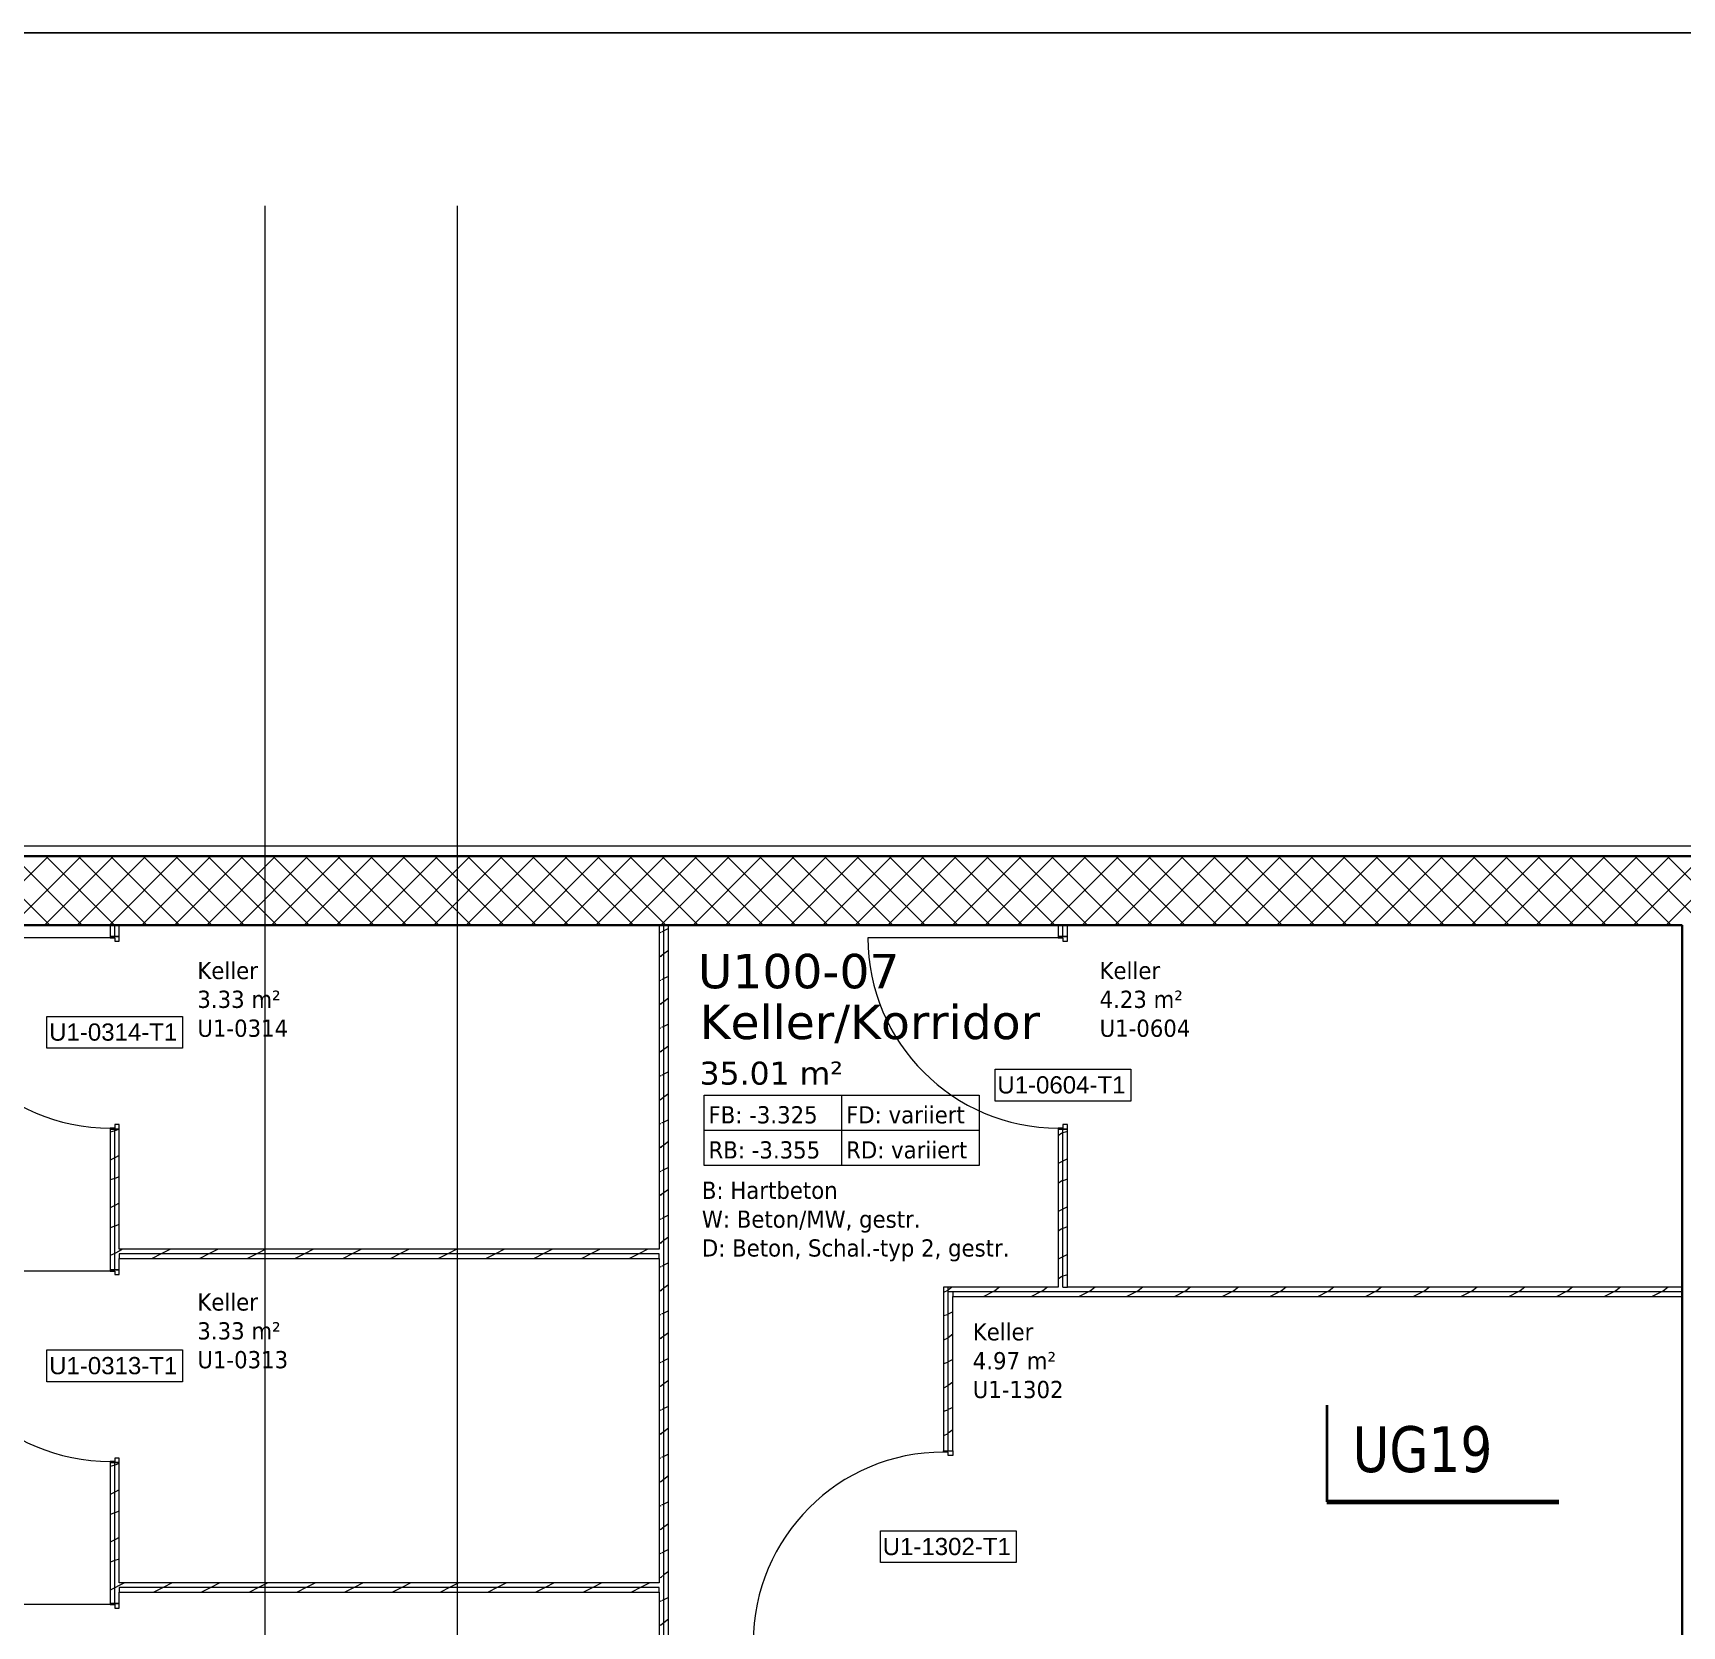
# Model space of a CAD drawing. Extents: x -1907 to 937, y -179 to 966.
# Drawn here: x -75.5 to 68.3, y 826.6 to 965.5 of the extents above; entities that cross this region are included whole.
import ezdxf
from ezdxf.lldxf.tags import DXFTag

# ---------------------------------------------------------------- set-up
doc = ezdxf.new("R2010")
doc.units = 0
doc.layers.get('0').update_dxf_attribs({"lineweight": 13})
for name, color, linetype, lineweight in [('A-AREA-____-IDEN', 7, 'Continuous', 5), ('A-DOOR-____-IDEN', 7, 'Continuous', 5), ('A-DOOR-FRAM-MCUT', 7, 'Continuous', 9), ('A-DOOR-OPNG-OTLN', 7, 'Continuous', 9), ('A-WALL-____-MCUT', 7, 'Continuous', 35), ('A-WALL-____-PATT', 7, 'Continuous', 35), ('A-WALL-FNSH-MCUT', 7, 'Continuous', 35), ('S-GRID-____-OTLN', 7, 'Continuous', 5)]:
    doc.layers.add(name, color=color, linetype=linetype, lineweight=lineweight)
doc.layers.add('A-DETL-____-OTLN', color=5, linetype='Continuous', lineweight=9, true_color=0x0000ff)
doc.layers.add('G-____-____-SYMB', color=7, linetype='Strichpunkt - Weit', lineweight=5, true_color=0x008080)
doc.styles.get("Standard").update_dxf_attribs({"font": 'arial.ttf'})
tags = doc.linetypes.add('_Rasterlinie_', pattern=[0.375, 0.2, -0.05, 0.075, -0.05]).pattern_tags.tags
tags[10:11] = [DXFTag(74, 4), DXFTag(75, 0), DXFTag(340, '0'), DXFTag(46, 1.0), DXFTag(50, 0.0), DXFTag(44, 0.0), DXFTag(45, 0.0)]
tags[8:9] = [DXFTag(74, 4), DXFTag(75, 0), DXFTag(340, '0'), DXFTag(46, 1.0), DXFTag(50, 0.0), DXFTag(44, 0.0), DXFTag(45, 0.0)]
tags[6:7] = [DXFTag(74, 4), DXFTag(75, 0), DXFTag(340, '0'), DXFTag(46, 1.0), DXFTag(50, 0.0), DXFTag(44, 0.0), DXFTag(45, 0.0)]
tags[4:5] = [DXFTag(74, 4), DXFTag(75, 0), DXFTag(340, '0'), DXFTag(46, 1.0), DXFTag(50, 0.0), DXFTag(44, 0.0), DXFTag(45, 0.0)]
tags = doc.linetypes.add('_Schnittlinie_', pattern=[0.3, 0.15, -0.05, 0.05, -0.05]).pattern_tags.tags
tags[10:11] = [DXFTag(74, 4), DXFTag(75, 0), DXFTag(340, '0'), DXFTag(46, 1.0), DXFTag(50, 0.0), DXFTag(44, 0.0), DXFTag(45, 0.0)]
tags[8:9] = [DXFTag(74, 4), DXFTag(75, 0), DXFTag(340, '0'), DXFTag(46, 1.0), DXFTag(50, 0.0), DXFTag(44, 0.0), DXFTag(45, 0.0)]
tags[6:7] = [DXFTag(74, 4), DXFTag(75, 0), DXFTag(340, '0'), DXFTag(46, 1.0), DXFTag(50, 0.0), DXFTag(44, 0.0), DXFTag(45, 0.0)]
tags[4:5] = [DXFTag(74, 4), DXFTag(75, 0), DXFTag(340, '0'), DXFTag(46, 1.0), DXFTag(50, 0.0), DXFTag(44, 0.0), DXFTag(45, 0.0)]
tags = doc.linetypes.add('_Strichliert - Fein_', pattern=[0.15, 0.1, -0.05]).pattern_tags.tags
tags[6:7] = [DXFTag(74, 4), DXFTag(75, 0), DXFTag(340, '0'), DXFTag(46, 1.0), DXFTag(50, 0.0), DXFTag(44, 0.0), DXFTag(45, 0.0)]
tags[4:5] = [DXFTag(74, 4), DXFTag(75, 0), DXFTag(340, '0'), DXFTag(46, 1.0), DXFTag(50, 0.0), DXFTag(44, 0.0), DXFTag(45, 0.0)]
tags = doc.linetypes.add('Strichpunkt - Weit', pattern=[0.5, 0.2, -0.15, 0, -0.15]).pattern_tags.tags
tags[10:11] = [DXFTag(74, 4), DXFTag(75, 0), DXFTag(340, '0'), DXFTag(46, 1.0), DXFTag(50, 0.0), DXFTag(44, 0.0), DXFTag(45, 0.0)]
tags[8:9] = [DXFTag(74, 4), DXFTag(75, 0), DXFTag(340, '0'), DXFTag(46, 1.0), DXFTag(50, 0.0), DXFTag(44, 0.0), DXFTag(45, 0.0)]
tags[6:7] = [DXFTag(74, 4), DXFTag(75, 0), DXFTag(340, '0'), DXFTag(46, 1.0), DXFTag(50, 0.0), DXFTag(44, 0.0), DXFTag(45, 0.0)]
tags[4:5] = [DXFTag(74, 4), DXFTag(75, 0), DXFTag(340, '0'), DXFTag(46, 1.0), DXFTag(50, 0.0), DXFTag(44, 0.0), DXFTag(45, 0.0)]

# ---------------------------------------------------------------- blocks, each defined once
blk = doc.blocks.new('Referenz-A0UJ2810XE', base_point=(-1920.13, -159.41))
at = {"layer": 'A-AREA-____-IDEN', "color": 0, "linetype": 'Continuous', "ltscale": 0.13}
for p, q in [((-16.96, 872.92), (7.04, 872.92)), ((-16.96, 866.8), (-16.96, 872.92)), ((-4.96, 872.92), (-4.96, 866.8)), ((7.04, 872.92), (7.04, 866.8)), ((-16.96, 869.86), (7.04, 869.86)), ((7.04, 866.8), (-16.96, 866.8))]:
    blk.add_line(p, q, dxfattribs=at)
at = {"layer": 'A-DETL-____-OTLN', "color": 0, "linetype": '_Strichliert - Fein_', "ltscale": 0.13}
blk.add_line((269.76, 894.63), (-1656.15, 894.63), dxfattribs=at)
at = {"layer": 'A-DOOR-____-IDEN', "color": 0, "linetype": 'Continuous', "ltscale": 0.13}
for p, q in [((-74.28, 879.79), (-62.44, 879.79)), ((-74.28, 877.01), (-74.28, 879.79)), ((-62.44, 879.79), (-62.44, 877.01)), ((-62.44, 877.01), (-74.28, 877.01)), ((8.42, 875.19), (20.26, 875.19)), ((8.42, 872.41), (8.42, 875.19)), ((20.26, 875.19), (20.26, 872.41)), ((20.26, 872.41), (8.42, 872.41)), ((-74.28, 850.71), (-62.44, 850.71)), ((-74.28, 847.93), (-74.28, 850.71)), ((-62.44, 850.71), (-62.44, 847.93)), ((-62.44, 847.93), (-74.28, 847.93)), ((-1.58, 834.94), (10.26, 834.94)), ((-1.58, 832.16), (-1.58, 834.94)), ((10.26, 834.94), (10.26, 832.16)), ((10.26, 832.16), (-1.58, 832.16))]:
    blk.add_line(p, q, dxfattribs=at)
at = {"layer": 'A-DOOR-FRAM-MCUT', "color": 0, "linetype": 'Continuous', "ltscale": 0.13}
for p, q in [((-68.76, 886.75), (-68.76, 886.65)), ((-67.96, 886.75), (-68.76, 886.75)), ((-68.76, 886.65), (-68.36, 886.65)), ((-68.36, 886.65), (-68.36, 886.35)), ((-68.36, 886.35), (-67.96, 886.35)), ((-67.96, 886.35), (-67.96, 886.75)), ((13.94, 886.75), (13.94, 886.65)), ((14.74, 886.75), (13.94, 886.75)), ((13.94, 886.65), (14.34, 886.65)), ((14.34, 886.65), (14.34, 886.35)), ((14.34, 886.35), (14.74, 886.35)), ((14.74, 886.35), (14.74, 886.75)), ((-67.96, 870.35), (-68.36, 870.35)), ((-68.36, 870.35), (-68.36, 870.05)), ((-67.96, 869.95), (-67.96, 870.35)), ((14.74, 870.35), (14.34, 870.35)), ((14.34, 870.35), (14.34, 870.05)), ((14.74, 869.95), (14.74, 870.35)), ((-68.76, 870.05), (-68.76, 869.95)), ((-68.36, 870.05), (-68.76, 870.05)), ((-68.76, 869.95), (-67.96, 869.95)), ((13.94, 870.05), (13.94, 869.95)), ((14.34, 870.05), (13.94, 870.05)), ((13.94, 869.95), (14.74, 869.95)), ((-68.76, 857.68), (-68.76, 857.58)), ((-67.96, 857.68), (-68.76, 857.68)), ((-68.76, 857.58), (-68.36, 857.58)), ((-68.36, 857.58), (-68.36, 857.28)), ((-68.36, 857.28), (-67.96, 857.28)), ((-67.96, 857.28), (-67.96, 857.68)), ((3.94, 841.9), (4.74, 841.9)), ((3.94, 841.8), (3.94, 841.9)), ((4.34, 841.8), (3.94, 841.8)), ((4.34, 841.5), (4.34, 841.8)), ((4.74, 841.5), (4.34, 841.5)), ((4.74, 841.9), (4.74, 841.5)), ((-68.76, 840.98), (-68.76, 840.88)), ((-68.36, 840.98), (-68.76, 840.98)), ((-68.76, 840.88), (-67.96, 840.88)), ((-67.96, 841.28), (-68.36, 841.28)), ((-68.36, 841.28), (-68.36, 840.98)), ((-67.96, 840.88), (-67.96, 841.28)), ((-68.76, 828.6), (-68.76, 828.5)), ((-67.96, 828.6), (-68.76, 828.6)), ((-68.76, 828.5), (-68.36, 828.5)), ((-68.36, 828.5), (-68.36, 828.2)), ((-67.96, 828.2), (-67.96, 828.6)), ((-68.36, 828.2), (-67.96, 828.2))]:
    blk.add_line(p, q, dxfattribs=at)
at = {"layer": 'A-DOOR-OPNG-OTLN', "color": 0, "linetype": 'Continuous', "ltscale": 0.13}
for p, q in [((-68.76, 886.65), (-85.36, 886.65)), ((13.94, 886.65), (-2.66, 886.65)), ((-68.76, 857.58), (-85.36, 857.58)), ((-68.76, 828.5), (-85.36, 828.5))]:
    blk.add_line(p, q, dxfattribs=at)
for centre, major_axis in [((-68.76, 886.65), (-16.6, 0)), ((13.94, 886.65), (-16.6, 0)), ((-68.76, 857.58), (-16.6, 0)), ((3.94, 825.2), (0, 16.6)), ((-68.76, 828.5), (-16.6, 0))]:
    blk.add_ellipse(centre, major_axis=major_axis, ratio=1, start_param=0, end_param=1.570796, dxfattribs=at)
at = {"layer": 'A-WALL-____-MCUT', "color": 0, "linetype": 'Continuous', "ltscale": 0.35}
for p, q in [((256.94, 893.75), (-1656.95, 893.75)), ((-143.56, 887.75), (-20.86, 887.75)), ((-20.46, 887.75), (-20.86, 887.75)), ((-20.46, 887.75), (68.34, 887.75)), ((68.34, 887.75), (68.34, 759.55))]:
    blk.add_line(p, q, dxfattribs=at)
at = {"layer": 'A-WALL-____-MCUT', "color": 0, "linetype": 'Continuous', "lineweight": 9, "ltscale": 0.13}
for p, q in [((-68.36, 886.75), (-68.36, 887.75)), ((-20.46, 811.55), (-20.46, 887.75)), ((14.34, 886.75), (14.34, 887.75)), ((-68.36, 857.68), (-68.36, 869.95)), ((14.34, 856.18), (14.34, 869.95)), ((-20.86, 859.08), (-67.96, 859.08)), ((-67.96, 859.08), (-67.96, 858.68)), ((-20.86, 858.68), (-20.86, 859.08)), ((4.34, 841.9), (4.34, 856.18)), ((14.34, 856.18), (14.74, 856.18)), ((68.34, 855.78), (4.34, 855.78)), ((4.74, 855.78), (4.74, 855.38)), ((-68.36, 828.6), (-68.36, 840.88)), ((-20.86, 830), (-67.96, 830)), ((-67.96, 830), (-67.96, 829.6)), ((-20.86, 829.6), (-20.86, 830))]:
    blk.add_line(p, q, dxfattribs=at)
at = {"layer": 'A-WALL-____-PATT', "color": 0, "linetype": 'Continuous', "lineweight": 9, "ltscale": 0.13}
for p, q in [((-80.13, 887.75), (-74.13, 893.75)), ((-74.03, 887.75), (-80.03, 893.75)), ((-77.3, 887.75), (-71.3, 893.75)), ((-71.2, 887.75), (-77.2, 893.75)), ((-74.48, 887.75), (-68.48, 893.75)), ((-68.37, 887.75), (-74.37, 893.75)), ((-71.65, 887.75), (-65.65, 893.75)), ((-65.55, 887.75), (-71.55, 893.75)), ((-68.82, 887.75), (-62.82, 893.75)), ((-62.72, 887.75), (-68.72, 893.75)), ((-65.99, 887.75), (-59.99, 893.75)), ((-59.89, 887.75), (-65.89, 893.75)), ((-63.16, 887.75), (-57.16, 893.75)), ((-57.06, 887.75), (-63.06, 893.75)), ((-60.33, 887.75), (-54.33, 893.75)), ((-54.23, 887.75), (-60.23, 893.75)), ((-57.51, 887.75), (-51.51, 893.75)), ((-51.4, 887.75), (-57.4, 893.75)), ((-54.68, 887.75), (-48.68, 893.75)), ((-48.57, 887.75), (-54.57, 893.75)), ((-51.85, 887.75), (-45.85, 893.75)), ((-45.75, 887.75), (-51.75, 893.75)), ((-49.02, 887.75), (-43.02, 893.75)), ((-42.92, 887.75), (-48.92, 893.75)), ((-46.19, 887.75), (-40.19, 893.75)), ((-40.09, 887.75), (-46.09, 893.75)), ((-43.36, 887.75), (-37.36, 893.75)), ((-37.26, 887.75), (-43.26, 893.75)), ((-40.53, 887.75), (-34.53, 893.75)), ((-34.43, 887.75), (-40.43, 893.75)), ((-37.71, 887.75), (-31.71, 893.75)), ((-31.6, 887.75), (-37.6, 893.75)), ((-34.88, 887.75), (-28.88, 893.75)), ((-28.78, 887.75), (-34.78, 893.75)), ((-32.05, 887.75), (-26.05, 893.75)), ((-25.95, 887.75), (-31.95, 893.75)), ((-29.22, 887.75), (-23.22, 893.75)), ((-23.12, 887.75), (-29.12, 893.75)), ((-26.39, 887.75), (-20.39, 893.75)), ((-20.29, 887.75), (-26.29, 893.75)), ((-23.56, 887.75), (-17.56, 893.75)), ((-17.46, 887.75), (-23.46, 893.75)), ((-20.74, 887.75), (-14.74, 893.75)), ((-14.63, 887.75), (-20.63, 893.75)), ((-17.91, 887.75), (-11.91, 893.75)), ((-11.81, 887.75), (-17.81, 893.75)), ((-15.08, 887.75), (-9.08, 893.75)), ((-8.98, 887.75), (-14.98, 893.75)), ((-12.25, 887.75), (-6.25, 893.75)), ((-6.15, 887.75), (-12.15, 893.75)), ((-9.42, 887.75), (-3.42, 893.75)), ((-3.32, 887.75), (-9.32, 893.75)), ((-6.59, 887.75), (-0.59, 893.75)), ((-0.49, 887.75), (-6.49, 893.75)), ((-3.77, 887.75), (2.23, 893.75)), ((2.34, 887.75), (-3.66, 893.75)), ((-0.94, 887.75), (5.06, 893.75)), ((5.17, 887.75), (-0.83, 893.75)), ((1.89, 887.75), (7.89, 893.75)), ((7.99, 887.75), (1.99, 893.75)), ((4.72, 887.75), (10.72, 893.75)), ((10.82, 887.75), (4.82, 893.75)), ((7.55, 887.75), (13.55, 893.75)), ((13.65, 887.75), (7.65, 893.75)), ((10.38, 887.75), (16.38, 893.75)), ((16.48, 887.75), (10.48, 893.75)), ((13.21, 887.75), (19.21, 893.75)), ((19.31, 887.75), (13.31, 893.75)), ((16.03, 887.75), (22.03, 893.75)), ((22.14, 887.75), (16.14, 893.75)), ((18.86, 887.75), (24.86, 893.75)), ((24.96, 887.75), (18.96, 893.75)), ((21.69, 887.75), (27.69, 893.75)), ((27.79, 887.75), (21.79, 893.75)), ((24.52, 887.75), (30.52, 893.75)), ((30.62, 887.75), (24.62, 893.75)), ((27.35, 887.75), (33.35, 893.75)), ((33.45, 887.75), (27.45, 893.75)), ((30.18, 887.75), (36.18, 893.75)), ((36.28, 887.75), (30.28, 893.75)), ((33, 887.75), (39, 893.75)), ((39.11, 887.75), (33.11, 893.75)), ((35.83, 887.75), (41.83, 893.75)), ((41.94, 887.75), (35.94, 893.75)), ((38.66, 887.75), (44.66, 893.75)), ((44.76, 887.75), (38.76, 893.75)), ((41.49, 887.75), (47.49, 893.75)), ((47.59, 887.75), (41.59, 893.75)), ((44.32, 887.75), (50.32, 893.75)), ((50.42, 887.75), (44.42, 893.75)), ((47.15, 887.75), (53.15, 893.75)), ((53.25, 887.75), (47.25, 893.75)), ((49.97, 887.75), (55.97, 893.75)), ((56.08, 887.75), (50.08, 893.75)), ((52.8, 887.75), (58.8, 893.75)), ((58.91, 887.75), (52.91, 893.75)), ((55.63, 887.75), (61.63, 893.75)), ((61.73, 887.75), (55.73, 893.75)), ((58.46, 887.75), (64.46, 893.75)), ((64.56, 887.75), (58.56, 893.75)), ((61.29, 887.75), (67.29, 893.75)), ((67.39, 887.75), (61.39, 893.75)), ((64.12, 887.75), (70.12, 893.75)), ((70.22, 887.75), (64.22, 893.75)), ((66.95, 887.75), (72.95, 893.75)), ((73.05, 887.75), (67.05, 893.75)), ((-20.06, 887.44), (-20.46, 887.24)), ((-20.72, 887.09), (-20.86, 887.05)), ((-20.46, 887.24), (-20.67, 887.14)), ((-20.67, 885.05), (-20.86, 884.96)), ((-20.46, 885.23), (-20.75, 885.02)), ((-20.06, 885.53), (-20.46, 885.23)), ((-20.06, 883.28), (-20.46, 883.08)), ((-20.72, 882.93), (-20.86, 882.88)), ((-20.46, 883.08), (-20.67, 882.97)), ((-20.67, 880.89), (-20.86, 880.79)), ((-20.46, 881.07), (-20.75, 880.85)), ((-20.06, 881.37), (-20.46, 881.07)), ((-20.46, 878.91), (-20.67, 878.81)), ((-20.06, 879.11), (-20.46, 878.91)), ((-20.72, 878.76), (-20.86, 878.72)), ((-20.67, 876.72), (-20.86, 876.63)), ((-20.46, 876.9), (-20.75, 876.69)), ((-20.06, 877.2), (-20.46, 876.9)), ((-20.72, 874.6), (-20.86, 874.55)), ((-20.46, 874.75), (-20.68, 874.64)), ((-20.06, 874.95), (-20.46, 874.75)), ((-20.06, 873.04), (-20.46, 872.74)), ((-20.68, 872.56), (-20.86, 872.46)), ((-20.46, 872.74), (-20.75, 872.52)), ((-20.72, 870.43), (-20.86, 870.39)), ((-20.46, 870.58), (-20.68, 870.48)), ((-20.06, 870.78), (-20.46, 870.58)), ((-68.36, 869.82), (-68.76, 869.69)), ((-67.98, 869.95), (-68.36, 869.82)), ((-20.06, 868.87), (-20.46, 868.57)), ((14.24, 869.61), (13.94, 869.38)), ((14.34, 869.63), (14.27, 869.6)), ((14.74, 869.76), (14.34, 869.63)), ((-68.36, 867.46), (-68.76, 867.26)), ((-67.96, 867.66), (-68.36, 867.46)), ((-20.68, 868.39), (-20.86, 868.3)), ((-20.46, 868.57), (-20.75, 868.36)), ((14.74, 867.36), (14.34, 867.16)), ((-20.72, 866.27), (-20.86, 866.22)), ((-20.46, 866.42), (-20.68, 866.31)), ((-20.06, 866.62), (-20.46, 866.42)), ((14.34, 867.16), (13.94, 866.96)), ((-68.36, 865.66), (-68.76, 865.53)), ((-67.96, 865.79), (-68.36, 865.66)), ((-20.46, 864.41), (-20.75, 864.19)), ((-20.06, 864.71), (-20.46, 864.41)), ((14.24, 865.44), (13.94, 865.22)), ((14.34, 865.46), (14.27, 865.44)), ((14.74, 865.59), (14.34, 865.46)), ((-68.36, 863.29), (-68.76, 863.09)), ((-67.96, 863.49), (-68.36, 863.29)), ((-20.68, 864.23), (-20.86, 864.13)), ((14.34, 862.99), (13.94, 862.79)), ((14.74, 863.19), (14.34, 862.99)), ((-67.96, 861.63), (-68.36, 861.49)), ((-20.72, 862.11), (-20.86, 862.06)), ((-20.46, 862.25), (-20.68, 862.15)), ((-20.06, 862.45), (-20.46, 862.25)), ((-68.36, 861.49), (-68.76, 861.36)), ((-20.46, 860.24), (-20.75, 860.03)), ((-20.06, 860.54), (-20.46, 860.24)), ((14.24, 861.28), (13.94, 861.05)), ((14.34, 861.3), (14.27, 861.27)), ((14.74, 861.43), (14.34, 861.3)), ((-68.36, 859.13), (-68.76, 858.93)), ((-67.96, 859.33), (-68.36, 859.13)), ((-67.67, 859.48), (-67.96, 859.33)), ((-64.3, 859.08), (-65.1, 858.68)), ((-63.5, 859.48), (-64.3, 859.08)), ((-60.14, 859.08), (-60.94, 858.68)), ((-59.34, 859.48), (-60.14, 859.08)), ((-55.97, 859.08), (-56.77, 858.68)), ((-55.17, 859.48), (-55.97, 859.08)), ((-51.81, 859.08), (-52.61, 858.68)), ((-51.01, 859.48), (-51.81, 859.08)), ((-47.64, 859.08), (-48.44, 858.68)), ((-46.84, 859.48), (-47.64, 859.08)), ((-43.48, 859.08), (-44.28, 858.68)), ((-42.68, 859.48), (-43.48, 859.08)), ((-39.31, 859.08), (-40.11, 858.68)), ((-38.51, 859.48), (-39.31, 859.08)), ((-35.15, 859.08), (-35.95, 858.68)), ((-34.35, 859.48), (-35.15, 859.08)), ((-30.98, 859.08), (-31.78, 858.68)), ((-30.18, 859.48), (-30.98, 859.08)), ((-26.82, 859.08), (-27.62, 858.68)), ((-26.02, 859.48), (-26.82, 859.08)), ((-22.65, 859.08), (-23.45, 858.68)), ((-21.85, 859.48), (-22.65, 859.08)), ((-20.68, 860.06), (-20.86, 859.97)), ((14.34, 858.83), (13.94, 858.63)), ((14.74, 859.03), (14.34, 858.83)), ((-20.72, 857.94), (-20.86, 857.89)), ((-20.46, 858.09), (-20.68, 857.98)), ((-20.06, 858.29), (-20.46, 858.09)), ((14.74, 857.27), (14.34, 857.13)), ((-20.68, 855.9), (-20.86, 855.81)), ((-20.46, 856.08), (-20.75, 855.86)), ((-20.06, 856.38), (-20.46, 856.08)), ((4.31, 855.9), (3.94, 855.71)), ((4.34, 855.93), (4.25, 855.86)), ((4.66, 856.18), (4.34, 855.93)), ((8.48, 855.9), (8.23, 855.78)), ((8.82, 856.18), (8.41, 855.86)), ((12.64, 855.9), (12.4, 855.78)), ((12.99, 856.18), (12.58, 855.86)), ((14.24, 857.11), (13.94, 856.89)), ((14.34, 857.13), (14.27, 857.11)), ((16.81, 855.9), (16.56, 855.78)), ((17.15, 856.18), (16.74, 855.87)), ((20.97, 855.9), (20.73, 855.78)), ((21.32, 856.18), (20.91, 855.87)), ((25.14, 855.9), (24.89, 855.78)), ((25.48, 856.18), (25.07, 855.87)), ((29.3, 855.9), (29.06, 855.78)), ((29.65, 856.18), (29.24, 855.87)), ((33.47, 855.9), (33.22, 855.78)), ((33.81, 856.18), (33.4, 855.87)), ((37.63, 855.9), (37.39, 855.78)), ((37.98, 856.18), (37.57, 855.87)), ((41.8, 855.9), (41.55, 855.78)), ((42.14, 856.18), (41.73, 855.87)), ((45.96, 855.9), (45.72, 855.78)), ((46.31, 856.18), (45.9, 855.87)), ((50.13, 855.9), (49.88, 855.78)), ((50.47, 856.18), (50.06, 855.87)), ((54.29, 855.9), (54.05, 855.78)), ((54.64, 856.18), (54.23, 855.87)), ((58.46, 855.9), (58.21, 855.78)), ((58.8, 856.18), (58.39, 855.87)), ((62.62, 855.9), (62.38, 855.78)), ((62.97, 856.18), (62.56, 855.87)), ((66.79, 855.9), (66.54, 855.78)), ((67.13, 856.18), (66.73, 855.87)), ((8.23, 855.78), (7.43, 855.38)), ((12.4, 855.78), (11.6, 855.38)), ((16.56, 855.78), (15.76, 855.38)), ((20.73, 855.78), (19.93, 855.38)), ((24.89, 855.78), (24.09, 855.38)), ((29.06, 855.78), (28.26, 855.38)), ((33.22, 855.78), (32.42, 855.38)), ((37.39, 855.78), (36.59, 855.38)), ((41.55, 855.78), (40.75, 855.38)), ((45.72, 855.78), (44.92, 855.38)), ((49.88, 855.78), (49.08, 855.38)), ((54.05, 855.78), (53.25, 855.38)), ((58.21, 855.78), (57.41, 855.38)), ((62.38, 855.78), (61.58, 855.38)), ((66.54, 855.78), (65.74, 855.38)), ((-20.72, 853.78), (-20.86, 853.73)), ((-20.46, 853.92), (-20.68, 853.82)), ((-20.06, 854.12), (-20.46, 853.92)), ((4.27, 853.78), (3.94, 853.67)), ((4.34, 853.83), (4.31, 853.82)), ((4.74, 854.03), (4.34, 853.83)), ((-20.68, 851.73), (-20.86, 851.64)), ((-20.46, 851.91), (-20.75, 851.7)), ((-20.06, 852.21), (-20.46, 851.91)), ((4.31, 851.73), (3.94, 851.55)), ((4.34, 851.77), (4.25, 851.7)), ((4.74, 852.07), (4.34, 851.77)), ((-20.72, 849.61), (-20.86, 849.56)), ((-20.46, 849.76), (-20.68, 849.65)), ((-20.06, 849.96), (-20.46, 849.76)), ((4.27, 849.61), (3.94, 849.5)), ((4.34, 849.66), (4.31, 849.65)), ((4.74, 849.86), (4.34, 849.66)), ((-20.68, 847.57), (-20.86, 847.48)), ((-20.46, 847.75), (-20.75, 847.53)), ((-20.06, 848.05), (-20.46, 847.75)), ((4.31, 847.57), (3.94, 847.38)), ((4.34, 847.6), (4.25, 847.53)), ((4.74, 847.9), (4.34, 847.6)), ((-20.06, 845.79), (-20.46, 845.59)), ((-20.72, 845.45), (-20.86, 845.4)), ((-20.46, 845.59), (-20.68, 845.49)), ((4.27, 845.45), (3.94, 845.34)), ((4.34, 845.5), (4.31, 845.49)), ((4.74, 845.7), (4.34, 845.5)), ((-20.68, 843.4), (-20.86, 843.31)), ((-20.46, 843.58), (-20.75, 843.37)), ((-20.06, 843.88), (-20.46, 843.58)), ((4.31, 843.4), (3.94, 843.22)), ((4.34, 843.44), (4.25, 843.37)), ((4.74, 843.74), (4.34, 843.44)), ((-20.46, 841.43), (-20.68, 841.32)), ((-20.06, 841.63), (-20.46, 841.43)), ((-68.36, 840.67), (-68.76, 840.54)), ((-67.96, 840.8), (-68.36, 840.67)), ((-20.72, 841.28), (-20.86, 841.23)), ((-20.68, 839.24), (-20.86, 839.15)), ((-20.46, 839.42), (-20.74, 839.2)), ((-20.06, 839.72), (-20.46, 839.42)), ((-68.36, 838.3), (-68.76, 838.1)), ((-67.96, 838.5), (-68.36, 838.3)), ((-20.72, 837.12), (-20.86, 837.07)), ((-20.46, 837.26), (-20.68, 837.16)), ((-20.06, 837.46), (-20.46, 837.26)), ((-68.36, 836.51), (-68.76, 836.37)), ((-67.96, 836.64), (-68.36, 836.51)), ((-67.96, 834.34), (-68.36, 834.14)), ((-20.68, 835.07), (-20.86, 834.98)), ((-20.46, 835.25), (-20.74, 835.04)), ((-20.06, 835.55), (-20.46, 835.25)), ((-68.36, 834.14), (-68.76, 833.94)), ((-20.72, 832.95), (-20.86, 832.9)), ((-20.46, 833.1), (-20.68, 832.99)), ((-20.06, 833.3), (-20.46, 833.1)), ((-68.36, 832.34), (-68.76, 832.21)), ((-67.96, 832.47), (-68.36, 832.34)), ((-20.06, 831.39), (-20.46, 831.09)), ((-68.36, 829.97), (-68.76, 829.77)), ((-67.96, 830.17), (-68.36, 829.97)), ((-67.51, 830.4), (-67.96, 830.17)), ((-64.14, 830), (-64.94, 829.6)), ((-63.34, 830.4), (-64.14, 830)), ((-59.98, 830), (-60.78, 829.6)), ((-59.18, 830.4), (-59.98, 830)), ((-55.81, 830), (-56.61, 829.6)), ((-55.01, 830.4), (-55.81, 830)), ((-51.65, 830), (-52.45, 829.6)), ((-50.85, 830.4), (-51.65, 830)), ((-47.48, 830), (-48.28, 829.6)), ((-46.68, 830.4), (-47.48, 830)), ((-43.32, 830), (-44.12, 829.6)), ((-42.52, 830.4), (-43.32, 830)), ((-39.15, 830), (-39.95, 829.6)), ((-38.35, 830.4), (-39.15, 830)), ((-34.99, 830), (-35.79, 829.6)), ((-34.19, 830.4), (-34.99, 830)), ((-30.82, 830), (-31.62, 829.6)), ((-30.02, 830.4), (-30.82, 830)), ((-26.66, 830), (-27.46, 829.6)), ((-25.86, 830.4), (-26.66, 830)), ((-22.49, 830), (-23.29, 829.6)), ((-21.69, 830.4), (-22.49, 830)), ((-20.68, 830.91), (-20.86, 830.82)), ((-20.46, 831.09), (-20.74, 830.87)), ((-20.72, 828.79), (-20.86, 828.74)), ((-20.46, 828.93), (-20.68, 828.83)), ((-20.06, 829.13), (-20.46, 828.93)), ((-20.06, 827.22), (-20.46, 826.92)), ((-20.68, 826.74), (-20.86, 826.65)), ((-20.46, 826.92), (-20.74, 826.71))]:
    blk.add_line(p, q, dxfattribs=at)
at = {"layer": 'A-WALL-FNSH-MCUT', "color": 0, "linetype": 'Continuous', "lineweight": 9, "ltscale": 0.13}
for p, q in [((-68.76, 887.75), (-68.76, 886.75)), ((-67.96, 886.75), (-67.96, 887.75)), ((-20.86, 887.75), (-20.86, 859.48)), ((-20.06, 811.55), (-20.06, 887.75)), ((13.94, 887.75), (13.94, 886.75)), ((14.74, 886.75), (14.74, 887.75)), ((-68.76, 886.75), (-67.96, 886.75)), ((13.94, 886.75), (14.74, 886.75)), ((-68.76, 869.95), (-68.76, 857.68)), ((-67.96, 869.95), (-68.76, 869.95)), ((-67.96, 859.48), (-67.96, 869.95)), ((13.94, 869.95), (13.94, 856.18)), ((14.74, 869.95), (13.94, 869.95)), ((14.74, 856.18), (14.74, 869.95)), ((-20.86, 859.48), (-67.96, 859.48)), ((-67.96, 857.68), (-67.96, 858.68)), ((-67.96, 858.68), (-20.86, 858.68)), ((-20.86, 858.68), (-20.86, 830.4)), ((-68.76, 857.68), (-67.96, 857.68)), ((3.94, 856.18), (3.94, 841.9)), ((13.94, 856.18), (3.94, 856.18)), ((68.34, 856.18), (14.74, 856.18)), ((4.74, 841.9), (4.74, 855.38)), ((4.74, 855.38), (68.34, 855.38)), ((3.94, 841.9), (4.74, 841.9)), ((-68.76, 840.88), (-68.76, 828.6)), ((-67.96, 840.88), (-68.76, 840.88)), ((-67.96, 830.4), (-67.96, 840.88)), ((-20.86, 830.4), (-67.96, 830.4)), ((-68.76, 828.6), (-67.96, 828.6)), ((-67.96, 828.6), (-67.96, 829.6)), ((-67.96, 829.6), (-20.86, 829.6)), ((-20.86, 829.6), (-20.86, 811.55))]:
    blk.add_line(p, q, dxfattribs=at)
at = {"layer": 'G-____-____-SYMB', "color": 0, "linetype": 'Continuous', "lineweight": 40, "ltscale": 0.4}
blk.add_line((37.36, 845.88), (37.36, 837.45), dxfattribs=at)
at = {"layer": 'G-____-____-SYMB', "color": 0, "linetype": '_Schnittlinie_', "lineweight": 70, "ltscale": 0.7}
blk.add_line((37.36, 837.45), (57.58, 837.45), dxfattribs=at)
at = {"layer": 'S-GRID-____-OTLN', "color": 0, "linetype": '_Rasterlinie_', "ltscale": 0.13}
for p, q in [((-55.26, 950.47), (-55.26, 577.14)), ((-38.46, 186.65), (-38.46, 950.47))]:
    blk.add_line(p, q, dxfattribs=at)
at = {"layer": 'A-AREA-____-IDEN', "color": 0, "linetype": 'Continuous', "ltscale": 0.13, "attachment_point": 1}
for s, insert, char_height in [('{\\W0.9;\\fVerdana;Keller}', (-61.15, 884.54), 1.5), ('{\\fVerdana;U100-07}', (-17.5, 885.24), 3), ('{\\W0.9;\\fVerdana;Keller}', (17.54, 884.54), 1.5), ('{\\W0.9;\\fVerdana;3.33 m²}', (-61.15, 882.03), 1.5), ('{\\W0.9;\\fVerdana;4.23 m²}', (17.54, 882.03), 1.5), ('{\\fVerdana;Keller/Korridor}', (-17.35, 880.81), 3), ('{\\W0.9;\\fVerdana;U1-0314}', (-61.15, 879.51), 1.5), ('{\\W0.9;\\fVerdana;U1-0604}', (17.54, 879.51), 1.5), ('{\\fVerdana;35.01 m²}', (-17.35, 875.84), 2), ('{\\W0.9;\\fVerdana;FB: -3.325}', (-16.57, 871.96), 1.5), ('{\\W0.9;\\fVerdana;FD: variiert}', (-4.57, 871.96), 1.5), ('{\\W0.9;\\fVerdana;RB: -3.355}', (-16.57, 868.9), 1.5), ('{\\W0.9;\\fVerdana;RD: variiert}', (-4.57, 868.9), 1.5), ('{\\W0.9;\\fVerdana;B: Hartbeton}', (-17.15, 865.38), 1.5), ('{\\W0.9;\\fVerdana;W: Beton/MW, gestr.}', (-17.15, 862.86), 1.5), ('{\\W0.9;\\fVerdana;D: Beton, Schal.-typ 2, gestr.}', (-17.15, 860.35), 1.5), ('{\\W0.9;\\fVerdana;Keller}', (-61.15, 855.64), 1.5), ('{\\W0.9;\\fVerdana;3.33 m²}', (-61.15, 853.12), 1.5), ('{\\W0.9;\\fVerdana;Keller}', (6.48, 853.04), 1.5), ('{\\W0.9;\\fVerdana;U1-0313}', (-61.15, 850.61), 1.5), ('{\\W0.9;\\fVerdana;4.97 m²}', (6.48, 850.52), 1.5), ('{\\W0.9;\\fVerdana;U1-1302}', (6.48, 848.01), 1.5)]:
    blk.add_mtext(s, dxfattribs=dict(at, insert=insert, char_height=char_height))
at = {"layer": 'A-DOOR-____-IDEN', "color": 0, "linetype": 'Continuous', "ltscale": 0.13, "char_height": 1.5, "attachment_point": 1}
for s, insert in [('{\\fArial;U1-0314-T1}', (-74.08, 879.17)), ('{\\fArial;U1-0604-T1}', (8.62, 874.57)), ('{\\fArial;U1-0313-T1}', (-74.08, 850.09)), ('{\\fArial;U1-1302-T1}', (-1.38, 834.32))]:
    blk.add_mtext(s, dxfattribs=dict(at, insert=insert))
at = {"layer": 'G-____-____-SYMB', "color": 0, "linetype": 'Continuous', "ltscale": 0.13, "insert": (39.6, 844.06), "char_height": 4, "attachment_point": 1}
blk.add_mtext('{\\W0.8;\\fVerdana;UG19}', dxfattribs=at)

msp = doc.modelspace()

# ---------------------------------------------------------------- linework, layer by layer
at = {"color": 0, "linetype": 'ByBlock', "lineweight": -2, "ltscale": 0.13}
msp.add_line((607.58, 965.53), (-1902.42, 965.53), dxfattribs=at)

# ---------------------------------------------------------------- block references
at = {"color": 9, "lineweight": 25, "ltscale": 0.25, "true_color": 0xc0c0c0}
msp.add_blockref('Referenz-A0UJ2810XE', (-1920.13, -159.41), dxfattribs=at)

doc.saveas('drawing.dxf')
